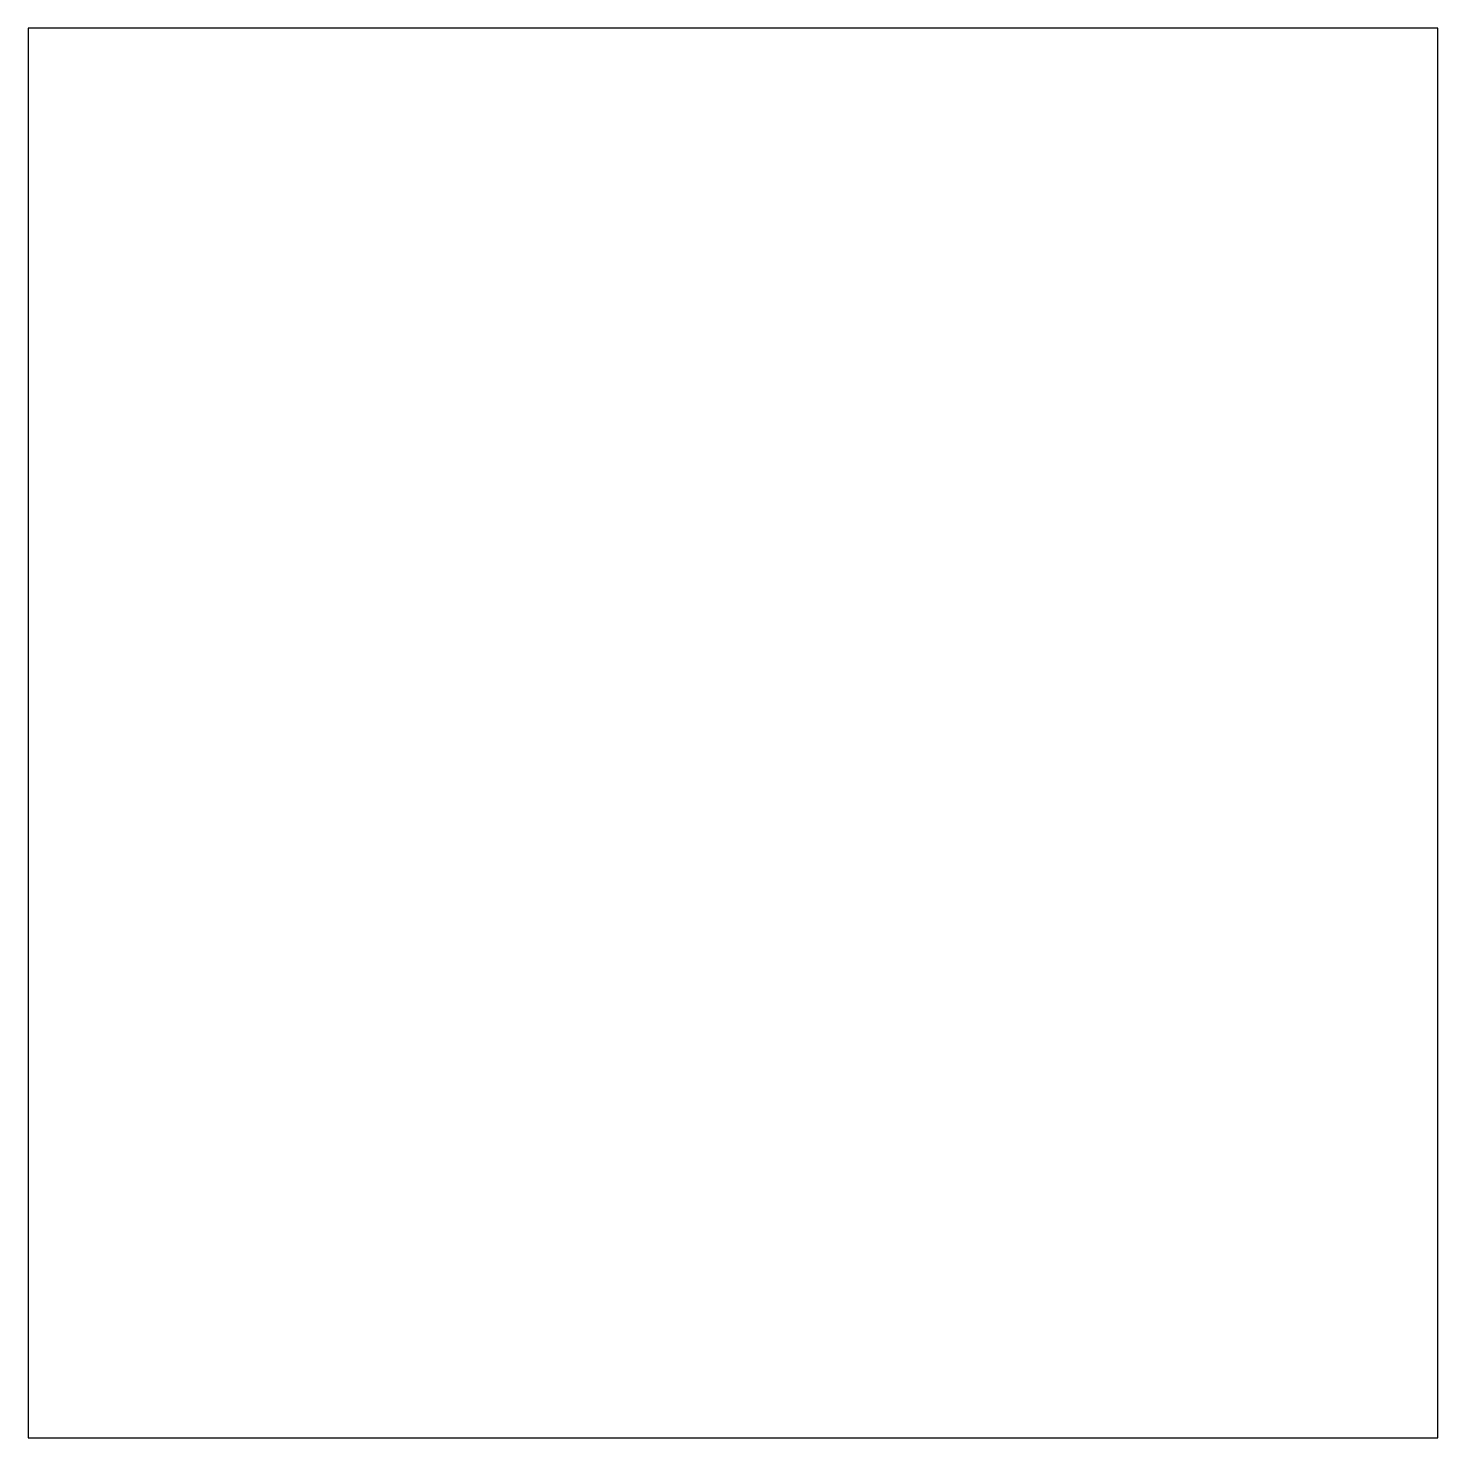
# Model space of a CAD drawing. Header units: inches. Extents: x -3 to 337, y 316 to 656.
import ezdxf

# ---------------------------------------------------------------- set-up
doc = ezdxf.new("R2010")
doc.units = ezdxf.units.IN
doc.header["$MEASUREMENT"] = 0

msp = doc.modelspace()

# ---------------------------------------------------------------- linework, layer by layer
msp.add_lwpolyline([(-3.34, 316.32), (336.66, 316.32), (336.66, 656.32), (-3.34, 656.32)], close=True)

doc.saveas('drawing.dxf')
